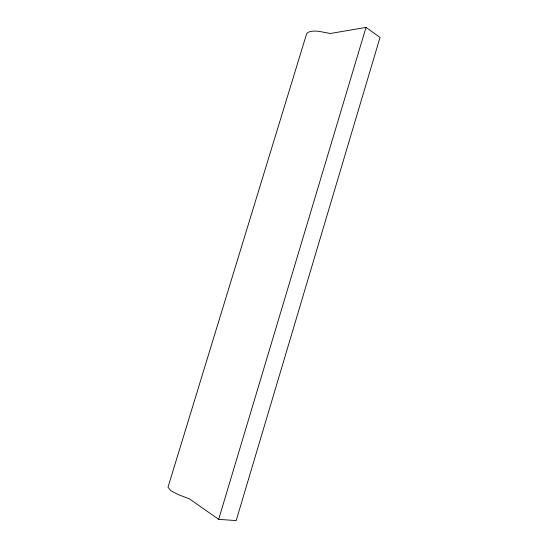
<?xml version="1.0" encoding="UTF-8"?>
<svg xmlns="http://www.w3.org/2000/svg" width="548" height="548" viewBox="0 0 548 548"><rect width="100%" height="100%" fill="white"/><g stroke="black" fill="none" stroke-linecap="round" stroke-linejoin="round"><path stroke-width="0.82" d="M218.666 519.346L366.03 27.4L380.024 37.435L236.181 520.6L218.666 519.346L189.224 498.749L178.449 494.666L170.914 490.707L167.976 487.268L306.661 33.702A19.201 7.336 17.3 0 1 319.484 31.435L330.293 33.503L366.03 27.4"/></g></svg>
